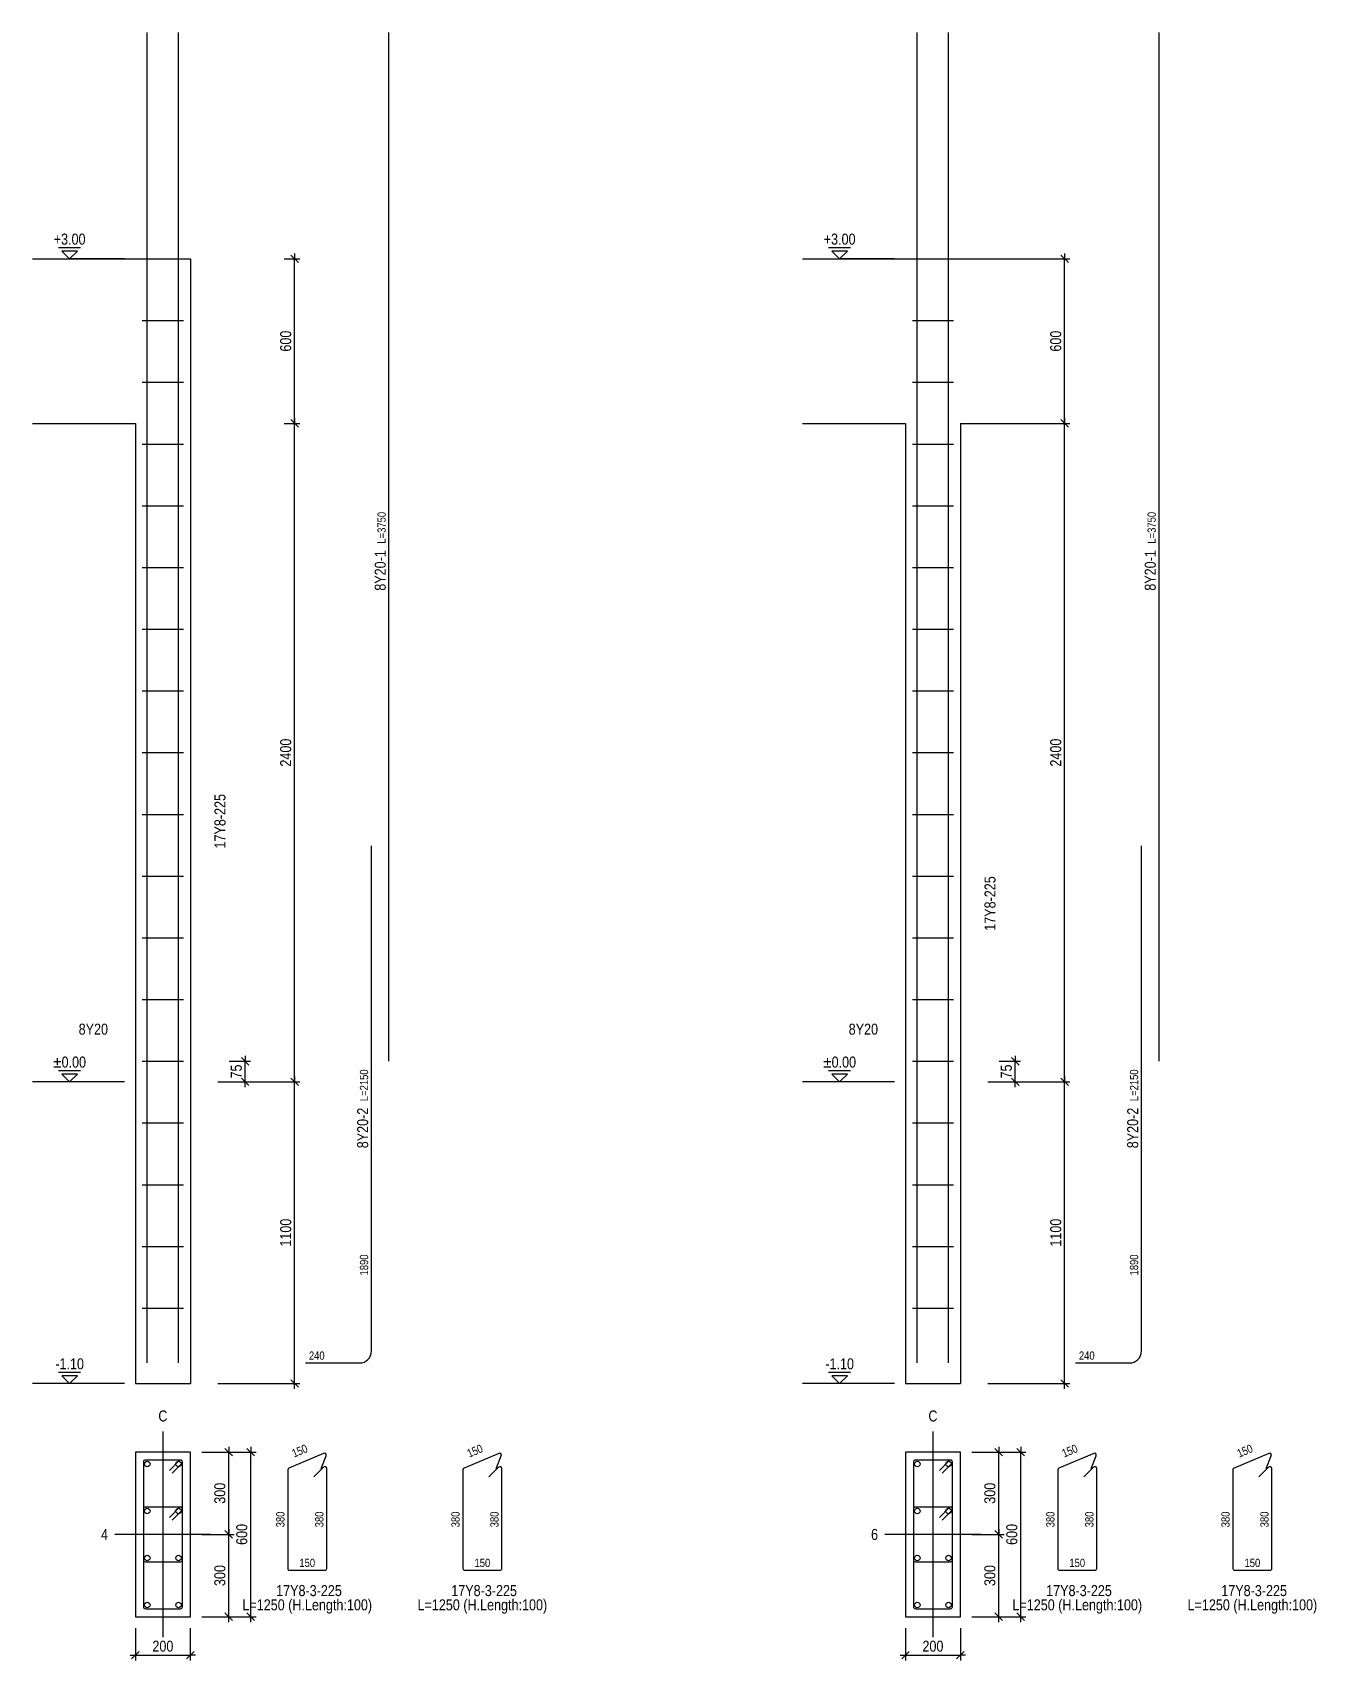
# Model space of a CAD drawing. Extents: x 0 to 206258, y -403073 to 0.
# Drawn here: x 129351 to 141048, y -100733 to -85897 of the extents above; entities that cross this region are included whole.
import ezdxf
from ezdxf.enums import TextEntityAlignment as Align
from ezdxf.lldxf.tags import DXFTag

# ---------------------------------------------------------------- set-up
doc = ezdxf.new("R2010")
doc.units = 0
doc.header["$LTSCALE"] = 1000
for name, color, linetype in [('Axis Line(Dir 1)', 8, 'CENTER2'), ('Axis Line(Dir 2)', 150, 'CENTER2'), ('Column Line(D)', 1, 'Continuous'), ('Dimension Line', 5, 'Continuous'), ('Dimension Text', 5, 'Continuous'), ('Link Line', 3, 'Continuous'), ('Rebar Label', 6, 'Continuous'), ('Rebar Length Text', 8, 'Continuous'), ('Rebar Line', 7, 'Continuous'), ('Top Rebar Label', 6, 'Continuous'), ('Top Rebar Length Text', 8, 'Continuous'), ('Top Rebar Line', 7, 'Continuous')]:
    doc.layers.add(name, color=color, linetype=linetype)
for name, color, linetype, true_color in [('Level Mark Line', 253, 'Continuous', 0x828282), ('Level Mark Text', 253, 'Continuous', 0x828282), ('Link Label', 94, 'Continuous', 0x008100), ('Link Length Text', 94, 'Continuous', 0x008100)]:
    doc.layers.add(name, color=color, linetype=linetype, true_color=true_color)
doc.styles.add('Dimension Text', font='ARIALN.TTF', dxfattribs={"height": 100})
doc.styles.add('Level Mark Text', font='ARIALN.TTF', dxfattribs={"height": 100})
doc.styles.add('Link Label', font='ARIALN.TTF', dxfattribs={"height": 100})
doc.styles.add('Link Length Text', font='ARIALN.TTF', dxfattribs={"height": 100})
doc.styles.add('Rebar Label', font='ARIALN.TTF', dxfattribs={"height": 100})
doc.styles.add('Rebar Length Text', font='ARIALN.TTF', dxfattribs={"height": 75})
doc.styles.add('Top Rebar Label', font='ARIALN.TTF', dxfattribs={"height": 100})
doc.styles.add('Top Rebar Length Text', font='ARIALN.TTF', dxfattribs={"height": 75})
tags = doc.linetypes.add('CENTER2', pattern=[1.125, 0.75, -0.125, 0.125, -0.125]).pattern_tags.tags
tags[10:11] = [DXFTag(74, 4), DXFTag(75, 0), DXFTag(340, '0'), DXFTag(46, 0.0), DXFTag(50, 0.0), DXFTag(44, 0.0), DXFTag(45, 0.0)]
tags[8:9] = [DXFTag(74, 4), DXFTag(75, 0), DXFTag(340, '0'), DXFTag(46, 0.0), DXFTag(50, 0.0), DXFTag(44, 0.0), DXFTag(45, 0.0)]
tags[6:7] = [DXFTag(74, 4), DXFTag(75, 0), DXFTag(340, '0'), DXFTag(46, 0.0), DXFTag(50, 0.0), DXFTag(44, 0.0), DXFTag(45, 0.0)]
tags[4:5] = [DXFTag(74, 4), DXFTag(75, 0), DXFTag(340, '0'), DXFTag(46, 0.0), DXFTag(50, 0.0), DXFTag(44, 0.0), DXFTag(45, 0.0)]
doc.dimstyles.new('COLUMNELV', dxfattribs={"dimtxt": 100, "dimasz": 30, "dimexe": 48.3, "dimexo": 103.5, "dimgap": 30, "dimtad": 1, "dimtoh": 1, "dimdec": 1, "dimlfac": 0.4, "dimdsep": 46, "dimtxsty": 'Dimension Text', "dimblk": 'PCDIM_TICK', "dimcen": 0.09, "dimclrd": 5, "dimclre": 5, "dimclrt": 5, "dimadec": 1, "dimazin": 0, "dimtp": 1, "dimtm": 1, "dimtfac": 1, "dimtdec": 4, "dimtofl": 0, "dimtmove": 0, "dimatfit": 3, "dimfxl": 1, "dimtolj": 1, "dimtzin": 0, "dimarcsym": 0})

# ---------------------------------------------------------------- blocks, each defined once
blk = doc.blocks.new('PCDIM_TICK')
at = {"layer": 'Dimension Line', "color": 0, "transparency": 33554687}
for p, q in [((1.15, 1.15), (-1.15, -1.15)), ((1.61, 0), (0, 0))]:
    blk.add_line(p, q, dxfattribs=at)
blk = doc.blocks.new('*U1991')
at = {"layer": 'Dimension Line', "color": 5, "true_color": 0x0000ff, "transparency": 16777216}
for p, q in [((131642, -95459), (131787, -95459)), ((131738, -98209), (131738, -95459)), ((131642, -98209), (131787, -98209))]:
    blk.add_line(p, q, dxfattribs=at)
at = {"layer": 'Dimension Line', "color": 5, "true_color": 0x0000ff, "transparency": 16777216, "xscale": 30, "yscale": 30}
for p, rotation in [((131738, -95459), 89.99999999999447), ((131738, -98209), 269.9999999999834)]:
    blk.add_blockref('PCDIM_TICK', p, dxfattribs=dict(at, rotation=rotation))
at = {"layer": 'Dimension Line', "color": 5, "true_color": 0x0000ff, "transparency": 16777216, "insert": (131708, -96834), "char_height": 100, "width": 238.4, "attachment_point": 8, "rotation": 90, "style": 'Dimension Text'}
blk.add_mtext('1100', dxfattribs=at)
blk = doc.blocks.new('*U1992')
at = {"layer": 'Dimension Line', "color": 5, "true_color": 0x0000ff, "transparency": 16777216}
for p, q in [((131642, -89459), (131787, -89459)), ((131738, -95459), (131738, -89459)), ((131642, -95459), (131787, -95459))]:
    blk.add_line(p, q, dxfattribs=at)
at = {"layer": 'Dimension Line', "color": 5, "true_color": 0x0000ff, "transparency": 16777216, "xscale": 30, "yscale": 30}
for p, rotation in [((131738, -89459), 89.99999999999447), ((131738, -95459), 269.9999999999834)]:
    blk.add_blockref('PCDIM_TICK', p, dxfattribs=dict(at, rotation=rotation))
at = {"layer": 'Dimension Line', "color": 5, "true_color": 0x0000ff, "transparency": 16777216, "insert": (131708, -92459), "char_height": 100, "width": 247.25, "attachment_point": 8, "rotation": 90, "style": 'Dimension Text'}
blk.add_mtext('2400', dxfattribs=at)
blk = doc.blocks.new('*U1993')
at = {"layer": 'Dimension Line', "color": 5, "true_color": 0x0000ff, "transparency": 16777216}
for p, q in [((131642, -87959), (131787, -87959)), ((131738, -89459), (131738, -87959)), ((131642, -89459), (131787, -89459))]:
    blk.add_line(p, q, dxfattribs=at)
at = {"layer": 'Dimension Line', "color": 5, "true_color": 0x0000ff, "transparency": 16777216, "xscale": 30, "yscale": 30}
for p, rotation in [((131738, -87959), 89.99999999999447), ((131738, -89459), 269.9999999999834)]:
    blk.add_blockref('PCDIM_TICK', p, dxfattribs=dict(at, rotation=rotation))
at = {"layer": 'Dimension Line', "color": 5, "true_color": 0x0000ff, "transparency": 16777216, "insert": (131708, -88709), "char_height": 100, "width": 181.97, "attachment_point": 8, "rotation": 90, "style": 'Dimension Text'}
blk.add_mtext('600', dxfattribs=at)
blk = doc.blocks.new('*U1994')
at = {"layer": 'Dimension Line', "color": 5, "true_color": 0x0000ff, "transparency": 16777216}
for p, q in [((131142, -95272), (131337, -95272)), ((131288, -95459), (131288, -95272)), ((131142, -95459), (131337, -95459))]:
    blk.add_line(p, q, dxfattribs=at)
at = {"layer": 'Dimension Line', "color": 5, "true_color": 0x0000ff, "transparency": 16777216, "xscale": 30, "yscale": 30}
for p, rotation in [((131288, -95272), 89.99999999999447), ((131288, -95459), 269.9999999999834)]:
    blk.add_blockref('PCDIM_TICK', p, dxfattribs=dict(at, rotation=rotation))
at = {"layer": 'Dimension Line', "color": 5, "true_color": 0x0000ff, "transparency": 16777216, "insert": (131258, -95365), "char_height": 100, "width": 117.23, "attachment_point": 8, "rotation": 90, "style": 'Dimension Text'}
blk.add_mtext('75', dxfattribs=at)
blk = doc.blocks.new('*U1995')
at = {"layer": 'Dimension Line', "color": 5, "true_color": 0x0000ff, "transparency": 16777216}
for p, q in [((130288, -100438), (130288, -100733)), ((130788, -100438), (130788, -100733)), ((130288, -100684), (130788, -100684))]:
    blk.add_line(p, q, dxfattribs=at)
at = {"layer": 'Dimension Line', "color": 5, "true_color": 0x0000ff, "transparency": 16777216, "xscale": 30, "yscale": 30, "rotation": 180.0000000000004}
blk.add_blockref('PCDIM_TICK', (130288, -100684), dxfattribs=at)
at = {"layer": 'Dimension Line', "color": 5, "true_color": 0x0000ff, "transparency": 16777216, "xscale": 30, "yscale": 30}
blk.add_blockref('PCDIM_TICK', (130788, -100684), dxfattribs=at)
at = {"layer": 'Dimension Line', "color": 5, "true_color": 0x0000ff, "transparency": 16777216, "insert": (130538, -100654), "char_height": 100, "width": 182.77, "attachment_point": 8, "style": 'Dimension Text'}
blk.add_mtext('200', dxfattribs=at)
blk = doc.blocks.new('*U1996')
at = {"layer": 'Dimension Line', "color": 5, "true_color": 0x0000ff, "transparency": 16777216}
for p, q in [((130892, -99584), (131187, -99584)), ((131138, -100334), (131138, -99584)), ((130892, -100334), (131187, -100334))]:
    blk.add_line(p, q, dxfattribs=at)
at = {"layer": 'Dimension Line', "color": 5, "true_color": 0x0000ff, "transparency": 16777216, "xscale": 30, "yscale": 30}
for p, rotation in [((131138, -99584), 89.99999999999447), ((131138, -100334), 269.9999999999834)]:
    blk.add_blockref('PCDIM_TICK', p, dxfattribs=dict(at, rotation=rotation))
at = {"layer": 'Dimension Line', "color": 5, "true_color": 0x0000ff, "transparency": 16777216, "insert": (131108, -99959), "char_height": 100, "width": 181.5, "attachment_point": 8, "rotation": 90, "style": 'Dimension Text'}
blk.add_mtext('300', dxfattribs=at)
blk = doc.blocks.new('*U1997')
at = {"layer": 'Dimension Line', "color": 5, "true_color": 0x0000ff, "transparency": 16777216}
for p, q in [((130892, -98834), (131187, -98834)), ((131138, -99584), (131138, -98834)), ((130892, -99584), (131187, -99584))]:
    blk.add_line(p, q, dxfattribs=at)
at = {"layer": 'Dimension Line', "color": 5, "true_color": 0x0000ff, "transparency": 16777216, "xscale": 30, "yscale": 30}
for p, rotation in [((131138, -98834), 89.99999999999447), ((131138, -99584), 269.9999999999834)]:
    blk.add_blockref('PCDIM_TICK', p, dxfattribs=dict(at, rotation=rotation))
at = {"layer": 'Dimension Line', "color": 5, "true_color": 0x0000ff, "transparency": 16777216, "insert": (131108, -99209), "char_height": 100, "width": 181.5, "attachment_point": 8, "rotation": 90, "style": 'Dimension Text'}
blk.add_mtext('300', dxfattribs=at)
blk = doc.blocks.new('*U1998')
at = {"layer": 'Dimension Line', "color": 5, "true_color": 0x0000ff, "transparency": 16777216}
for p, q in [((130892, -98834), (131387, -98834)), ((131338, -100334), (131338, -98834)), ((130892, -100334), (131387, -100334))]:
    blk.add_line(p, q, dxfattribs=at)
at = {"layer": 'Dimension Line', "color": 5, "true_color": 0x0000ff, "transparency": 16777216, "xscale": 30, "yscale": 30}
for p, rotation in [((131338, -98834), 89.99999999999447), ((131338, -100334), 269.9999999999834)]:
    blk.add_blockref('PCDIM_TICK', p, dxfattribs=dict(at, rotation=rotation))
at = {"layer": 'Dimension Line', "color": 5, "true_color": 0x0000ff, "transparency": 16777216, "insert": (131308, -99584), "char_height": 100, "width": 181.97, "attachment_point": 8, "rotation": 90, "style": 'Dimension Text'}
blk.add_mtext('600', dxfattribs=at)
blk = doc.blocks.new('*U1999')
at = {"layer": 'Dimension Line', "color": 5, "true_color": 0x0000ff, "transparency": 16777216}
for p, q in [((138658, -95459), (138802, -95459)), ((138754, -98209), (138754, -95459)), ((138658, -98209), (138802, -98209))]:
    blk.add_line(p, q, dxfattribs=at)
at = {"layer": 'Dimension Line', "color": 5, "true_color": 0x0000ff, "transparency": 16777216, "xscale": 30, "yscale": 30}
for p, rotation in [((138754, -95459), 89.99999999999447), ((138754, -98209), 269.9999999999834)]:
    blk.add_blockref('PCDIM_TICK', p, dxfattribs=dict(at, rotation=rotation))
at = {"layer": 'Dimension Line', "color": 5, "true_color": 0x0000ff, "transparency": 16777216, "insert": (138724, -96834), "char_height": 100, "width": 238.4, "attachment_point": 8, "rotation": 90, "style": 'Dimension Text'}
blk.add_mtext('1100', dxfattribs=at)
blk = doc.blocks.new('*U2000')
at = {"layer": 'Dimension Line', "color": 5, "true_color": 0x0000ff, "transparency": 16777216}
for p, q in [((138658, -89459), (138802, -89459)), ((138754, -95459), (138754, -89459)), ((138658, -95459), (138802, -95459))]:
    blk.add_line(p, q, dxfattribs=at)
at = {"layer": 'Dimension Line', "color": 5, "true_color": 0x0000ff, "transparency": 16777216, "xscale": 30, "yscale": 30}
for p, rotation in [((138754, -89459), 89.99999999999447), ((138754, -95459), 269.9999999999834)]:
    blk.add_blockref('PCDIM_TICK', p, dxfattribs=dict(at, rotation=rotation))
at = {"layer": 'Dimension Line', "color": 5, "true_color": 0x0000ff, "transparency": 16777216, "insert": (138724, -92459), "char_height": 100, "width": 247.25, "attachment_point": 8, "rotation": 90, "style": 'Dimension Text'}
blk.add_mtext('2400', dxfattribs=at)
blk = doc.blocks.new('*U2001')
at = {"layer": 'Dimension Line', "color": 5, "true_color": 0x0000ff, "transparency": 16777216}
for p, q in [((138658, -87959), (138802, -87959)), ((138754, -89459), (138754, -87959)), ((138658, -89459), (138802, -89459))]:
    blk.add_line(p, q, dxfattribs=at)
at = {"layer": 'Dimension Line', "color": 5, "true_color": 0x0000ff, "transparency": 16777216, "xscale": 30, "yscale": 30}
for p, rotation in [((138754, -87959), 89.99999999999447), ((138754, -89459), 269.9999999999834)]:
    blk.add_blockref('PCDIM_TICK', p, dxfattribs=dict(at, rotation=rotation))
at = {"layer": 'Dimension Line', "color": 5, "true_color": 0x0000ff, "transparency": 16777216, "insert": (138724, -88709), "char_height": 100, "width": 181.97, "attachment_point": 8, "rotation": 90, "style": 'Dimension Text'}
blk.add_mtext('600', dxfattribs=at)
blk = doc.blocks.new('*U2002')
at = {"layer": 'Dimension Line', "color": 5, "true_color": 0x0000ff, "transparency": 16777216}
for p, q in [((138158, -95272), (138352, -95272)), ((138304, -95459), (138304, -95272)), ((138158, -95459), (138352, -95459))]:
    blk.add_line(p, q, dxfattribs=at)
at = {"layer": 'Dimension Line', "color": 5, "true_color": 0x0000ff, "transparency": 16777216, "xscale": 30, "yscale": 30}
for p, rotation in [((138304, -95272), 89.99999999999447), ((138304, -95459), 269.9999999999834)]:
    blk.add_blockref('PCDIM_TICK', p, dxfattribs=dict(at, rotation=rotation))
at = {"layer": 'Dimension Line', "color": 5, "true_color": 0x0000ff, "transparency": 16777216, "insert": (138274, -95365), "char_height": 100, "width": 117.23, "attachment_point": 8, "rotation": 90, "style": 'Dimension Text'}
blk.add_mtext('75', dxfattribs=at)
blk = doc.blocks.new('*U2003')
at = {"layer": 'Dimension Line', "color": 5, "true_color": 0x0000ff, "transparency": 16777216}
for p, q in [((137304, -100438), (137304, -100733)), ((137804, -100438), (137804, -100733)), ((137304, -100684), (137804, -100684))]:
    blk.add_line(p, q, dxfattribs=at)
at = {"layer": 'Dimension Line', "color": 5, "true_color": 0x0000ff, "transparency": 16777216, "xscale": 30, "yscale": 30, "rotation": 180.0000000000004}
blk.add_blockref('PCDIM_TICK', (137304, -100684), dxfattribs=at)
at = {"layer": 'Dimension Line', "color": 5, "true_color": 0x0000ff, "transparency": 16777216, "xscale": 30, "yscale": 30}
blk.add_blockref('PCDIM_TICK', (137804, -100684), dxfattribs=at)
at = {"layer": 'Dimension Line', "color": 5, "true_color": 0x0000ff, "transparency": 16777216, "insert": (137554, -100654), "char_height": 100, "width": 182.77, "attachment_point": 8, "style": 'Dimension Text'}
blk.add_mtext('200', dxfattribs=at)
blk = doc.blocks.new('*U2004')
at = {"layer": 'Dimension Line', "color": 5, "true_color": 0x0000ff, "transparency": 16777216}
for p, q in [((137908, -99584), (138202, -99584)), ((138154, -100334), (138154, -99584)), ((137908, -100334), (138202, -100334))]:
    blk.add_line(p, q, dxfattribs=at)
at = {"layer": 'Dimension Line', "color": 5, "true_color": 0x0000ff, "transparency": 16777216, "xscale": 30, "yscale": 30}
for p, rotation in [((138154, -99584), 89.99999999999447), ((138154, -100334), 269.9999999999834)]:
    blk.add_blockref('PCDIM_TICK', p, dxfattribs=dict(at, rotation=rotation))
at = {"layer": 'Dimension Line', "color": 5, "true_color": 0x0000ff, "transparency": 16777216, "insert": (138124, -99959), "char_height": 100, "width": 181.5, "attachment_point": 8, "rotation": 90, "style": 'Dimension Text'}
blk.add_mtext('300', dxfattribs=at)
blk = doc.blocks.new('*U2005')
at = {"layer": 'Dimension Line', "color": 5, "true_color": 0x0000ff, "transparency": 16777216}
for p, q in [((137908, -98834), (138202, -98834)), ((138154, -99584), (138154, -98834)), ((137908, -99584), (138202, -99584))]:
    blk.add_line(p, q, dxfattribs=at)
at = {"layer": 'Dimension Line', "color": 5, "true_color": 0x0000ff, "transparency": 16777216, "xscale": 30, "yscale": 30}
for p, rotation in [((138154, -98834), 89.99999999999447), ((138154, -99584), 269.9999999999834)]:
    blk.add_blockref('PCDIM_TICK', p, dxfattribs=dict(at, rotation=rotation))
at = {"layer": 'Dimension Line', "color": 5, "true_color": 0x0000ff, "transparency": 16777216, "insert": (138124, -99209), "char_height": 100, "width": 181.5, "attachment_point": 8, "rotation": 90, "style": 'Dimension Text'}
blk.add_mtext('300', dxfattribs=at)
blk = doc.blocks.new('*U2006')
at = {"layer": 'Dimension Line', "color": 5, "true_color": 0x0000ff, "transparency": 16777216}
for p, q in [((137908, -98834), (138402, -98834)), ((138354, -100334), (138354, -98834)), ((137908, -100334), (138402, -100334))]:
    blk.add_line(p, q, dxfattribs=at)
at = {"layer": 'Dimension Line', "color": 5, "true_color": 0x0000ff, "transparency": 16777216, "xscale": 30, "yscale": 30}
for p, rotation in [((138354, -98834), 89.99999999999447), ((138354, -100334), 269.9999999999834)]:
    blk.add_blockref('PCDIM_TICK', p, dxfattribs=dict(at, rotation=rotation))
at = {"layer": 'Dimension Line', "color": 5, "true_color": 0x0000ff, "transparency": 16777216, "insert": (138324, -99584), "char_height": 100, "width": 181.97, "attachment_point": 8, "rotation": 90, "style": 'Dimension Text'}
blk.add_mtext('600', dxfattribs=at)

msp = doc.modelspace()

# ---------------------------------------------------------------- linework, layer by layer
at = {"layer": 'Axis Line(Dir 1)', "transparency": 33554687}
for points in [[(130975.716, -99584.207), (130100.716, -99584.207)], [(137991.601, -99584.207), (137116.601, -99584.207)]]:
    msp.add_lwpolyline(points, dxfattribs=at)
at = {"layer": 'Axis Line(Dir 2)', "transparency": 33554687}
for points in [[(130538.216, -98646.707), (130538.216, -100521.707)], [(137554.101, -98646.707), (137554.101, -100521.707)]]:
    msp.add_lwpolyline(points, dxfattribs=at)
at = {"layer": 'Column Line(D)', "transparency": 33554687}
for points in [[(129350.716, -87959.207), (130288.216, -87959.207)], [(130288.216, -87959.207), (130788.216, -87959.207)], [(130788.216, -87959.207), (130788.216, -98209.207)], [(136366.601, -87959.207), (137304.101, -87959.207)], [(137304.101, -87959.207), (137804.101, -87959.207)], [(137804.101, -87959.207), (138741.601, -87959.207)], [(129350.716, -89459.207), (130288.216, -89459.207)], [(130288.216, -89459.207), (130288.216, -98209.207)], [(136366.601, -89459.207), (137304.101, -89459.207)], [(137304.101, -89459.207), (137304.101, -98209.207)], [(137804.101, -89459.207), (138741.601, -89459.207)], [(137804.101, -89459.207), (137804.101, -98209.207)], [(130288.216, -98209.207), (130788.216, -98209.207)], [(137304.101, -98209.207), (137804.101, -98209.207)]]:
    msp.add_lwpolyline(points, dxfattribs=at)
for points in [[(130288.216, -100334.207), (130788.216, -100334.207), (130788.216, -98834.207), (130288.216, -98834.207)], [(137304.101, -100334.207), (137804.101, -100334.207), (137804.101, -98834.207), (137304.101, -98834.207)]]:
    msp.add_lwpolyline(points, close=True, dxfattribs=at)
at = {"layer": 'Dimension Line', "transparency": 33554687}
for points in [[(130038.216, -95459.207), (129350.716, -95459.207)], [(131038.216, -95459.207), (131725.716, -95459.207)], [(137054.101, -95459.207), (136366.601, -95459.207)], [(138054.101, -95459.207), (138741.601, -95459.207)], [(130038.216, -98209.207), (129350.716, -98209.207)], [(131038.216, -98209.207), (131725.716, -98209.207)], [(137054.101, -98209.207), (136366.601, -98209.207)], [(138054.101, -98209.207), (138741.601, -98209.207)]]:
    msp.add_lwpolyline(points, dxfattribs=at)
at = {"layer": 'Level Mark Line', "transparency": 33554687}
for points in [[(129788.216, -87859.207), (129588.216, -87859.207)], [(129688.216, -87959.207), (129758.927, -87888.496), (129617.506, -87888.496), (129688.216, -87959.207)], [(130188.216, -87959.207), (129688.216, -87959.207)], [(136804.101, -87859.207), (136604.101, -87859.207)], [(136704.101, -87959.207), (136774.812, -87888.496), (136633.39, -87888.496), (136704.101, -87959.207)], [(137204.101, -87959.207), (136704.101, -87959.207)], [(129788.216, -95359.207), (129588.216, -95359.207)], [(129688.216, -95459.207), (129758.927, -95388.496), (129617.506, -95388.496), (129688.216, -95459.207)], [(136804.101, -95359.207), (136604.101, -95359.207)], [(136704.101, -95459.207), (136774.812, -95388.496), (136633.39, -95388.496), (136704.101, -95459.207)], [(130188.216, -95459.207), (129688.216, -95459.207)], [(137204.101, -95459.207), (136704.101, -95459.207)], [(129788.216, -98109.207), (129588.216, -98109.207)], [(129688.216, -98209.207), (129758.927, -98138.496), (129617.506, -98138.496), (129688.216, -98209.207)], [(130188.216, -98209.207), (129688.216, -98209.207)], [(136804.101, -98109.207), (136604.101, -98109.207)], [(136704.101, -98209.207), (136774.812, -98138.496), (136633.39, -98138.496), (136704.101, -98209.207)], [(137204.101, -98209.207), (136704.101, -98209.207)]]:
    msp.add_lwpolyline(points, dxfattribs=at)
at = {"layer": 'Link Line', "transparency": 33554687}
for p, q in [((130350.716, -88521.707), (130725.716, -88521.707)), ((137366.601, -88521.707), (137741.601, -88521.707)), ((130350.716, -89084.207), (130725.716, -89084.207)), ((137366.601, -89084.207), (137741.601, -89084.207)), ((130350.716, -89646.707), (130725.716, -89646.707)), ((137366.601, -89646.707), (137741.601, -89646.707)), ((130350.716, -90209.207), (130725.716, -90209.207)), ((137366.601, -90209.207), (137741.601, -90209.207)), ((130350.716, -90771.707), (130725.716, -90771.707)), ((137366.601, -90771.707), (137741.601, -90771.707)), ((130350.716, -91334.207), (130725.716, -91334.207)), ((137366.601, -91334.207), (137741.601, -91334.207)), ((130350.716, -91896.707), (130725.716, -91896.707)), ((137366.601, -91896.707), (137741.601, -91896.707)), ((130350.716, -92459.207), (130725.716, -92459.207)), ((137366.601, -92459.207), (137741.601, -92459.207)), ((130350.716, -93021.707), (130725.716, -93021.707)), ((137366.601, -93021.707), (137741.601, -93021.707)), ((130350.716, -93584.207), (130725.716, -93584.207)), ((137366.601, -93584.207), (137741.601, -93584.207)), ((130350.716, -94146.707), (130725.716, -94146.707)), ((137366.601, -94146.707), (137741.601, -94146.707)), ((130350.716, -94709.207), (130725.716, -94709.207)), ((137366.601, -94709.207), (137741.601, -94709.207)), ((130350.716, -95271.707), (130725.716, -95271.707)), ((137366.601, -95271.707), (137741.601, -95271.707)), ((130350.716, -95834.207), (130725.716, -95834.207)), ((137366.601, -95834.207), (137741.601, -95834.207)), ((130350.716, -96396.707), (130725.716, -96396.707)), ((137366.601, -96396.707), (137741.601, -96396.707)), ((130350.716, -96959.207), (130725.716, -96959.207)), ((137366.601, -96959.207), (137741.601, -96959.207)), ((130350.716, -97521.707), (130725.716, -97521.707)), ((137366.601, -97521.707), (137741.601, -97521.707))]:
    msp.add_line(p, q, dxfattribs=at)
for points in [[(130622.202, -99024.969), (130710.591, -98936.581, 0.668178638), (130698.216, -98906.707), (130378.216, -98906.707, 0.414213562), (130360.716, -98924.207), (130360.716, -99815.873, 0.414213562), (130378.216, -99833.373), (130698.216, -99833.373, 0.414213562), (130715.716, -99815.873), (130715.716, -98924.207, 0.668178638), (130685.842, -98911.832), (130597.453, -99000.221)], [(131978.733, -98984.558), (132025.749, -98868.737, 0.668178638), (132002.723, -98846.035), (131686.405, -98979.69, 0.301414294), (131675.716, -98995.81), (131675.716, -99893.373, 0.414213562), (131693.216, -99910.873), (132013.216, -99910.873, 0.414213562), (132030.716, -99893.373), (132030.716, -98984.207, 0.668178638), (132000.842, -98971.832), (131912.453, -99060.221)], [(133574.323, -98984.558), (133621.339, -98868.737, 0.668178638), (133598.313, -98846.035), (133281.995, -98979.691, 0.301414294), (133271.306, -98995.811), (133271.306, -99893.374, 0.414213562), (133288.806, -99910.874), (133608.806, -99910.874, 0.414213562), (133626.306, -99893.374), (133626.306, -98984.207, 0.668178638), (133596.432, -98971.833), (133508.043, -99060.221)], [(137638.087, -99024.969), (137726.475, -98936.581, 0.668178638), (137714.101, -98906.707), (137394.101, -98906.707, 0.414213562), (137376.601, -98924.207), (137376.601, -99815.873, 0.414213562), (137394.101, -99833.373), (137714.101, -99833.373, 0.414213562), (137731.601, -99815.873), (137731.601, -98924.207, 0.668178638), (137701.727, -98911.832), (137613.338, -99000.221)], [(138994.618, -98984.558), (139041.634, -98868.737, 0.668178638), (139018.608, -98846.035), (138702.29, -98979.69, 0.301414294), (138691.601, -98995.81), (138691.601, -99893.373, 0.414213562), (138709.101, -99910.873), (139029.101, -99910.873, 0.414213562), (139046.601, -99893.373), (139046.601, -98984.207, 0.668178638), (139016.727, -98971.832), (138928.338, -99060.221)], [(140590.208, -98984.558), (140637.224, -98868.737, 0.668178638), (140614.198, -98846.035), (140297.88, -98979.691, 0.301414294), (140287.191, -98995.811), (140287.191, -99893.374, 0.414213562), (140304.691, -99910.874), (140624.691, -99910.874, 0.414213562), (140642.191, -99893.374), (140642.191, -98984.207, 0.668178638), (140612.316, -98971.833), (140523.928, -99060.221)], [(130622.202, -99453.303), (130710.591, -99364.914, 0.668178638), (130698.216, -99335.04), (130378.216, -99335.04, 0.414213562), (130360.716, -99352.54), (130360.716, -100244.207, 0.414213562), (130378.216, -100261.707), (130698.216, -100261.707, 0.414213562), (130715.716, -100244.207), (130715.716, -99352.54, 0.668178638), (130685.842, -99340.166), (130597.453, -99428.554)], [(137638.087, -99453.303), (137726.475, -99364.914, 0.668178638), (137714.101, -99335.04), (137394.101, -99335.04, 0.414213562), (137376.601, -99352.54), (137376.601, -100244.207, 0.414213562), (137394.101, -100261.707), (137714.101, -100261.707, 0.414213562), (137731.601, -100244.207), (137731.601, -99352.54, 0.668178638), (137701.727, -99340.166), (137613.338, -99428.554)]]:
    msp.add_lwpolyline(points, format="xyb", dxfattribs=at)
at = {"layer": 'Rebar Line', "transparency": 33554687}
for centre in [(130395.716, -98941.707), (130680.716, -98941.707), (137411.601, -98941.707), (137696.601, -98941.707), (130395.716, -99370.04), (130680.716, -99370.04), (137411.601, -99370.04), (137696.601, -99370.04), (130395.716, -99798.373), (130680.716, -99798.373), (137411.601, -99798.373), (137696.601, -99798.373), (130395.716, -100226.707), (130680.716, -100226.707), (137411.601, -100226.707), (137696.601, -100226.707)]:
    msp.add_circle(centre, 25, dxfattribs=at)
at = {"layer": 'Top Rebar Line', "transparency": 33554687}
for points in [[(130395.716, -95271.707), (130395.716, -85896.707)], [(130680.716, -95271.707), (130680.716, -85896.707)], [(132598.216, -95271.707), (132598.216, -85896.707)], [(137411.601, -95271.707), (137411.601, -85896.707)], [(137696.601, -95271.707), (137696.601, -85896.707)], [(139614.101, -95271.707), (139614.101, -85896.707)], [(130395.716, -98021.707), (130395.716, -93309.207)], [(130680.716, -98021.707), (130680.716, -93309.207)], [(137411.601, -98021.707), (137411.601, -93309.207)], [(137696.601, -98021.707), (137696.601, -93309.207)]]:
    msp.add_lwpolyline(points, dxfattribs=at)
for points in [[(131838.216, -98021.707), (132328.26, -98021.707, 0.414213562), (132438.216, -97911.751), (132438.216, -93309.207)], [(138854.101, -98021.707), (139344.145, -98021.707, 0.414213562), (139454.101, -97911.751), (139454.101, -93309.207)]]:
    msp.add_lwpolyline(points, format="xyb", dxfattribs=at)

# ---------------------------------------------------------------- texts
at = {"layer": 'Dimension Text', "transparency": 33554687, "style": 'Dimension Text'}
for p in [(130538.216, -98584.207), (137554.101, -98584.207)]:
    msp.add_text('C', height=100, dxfattribs=at).set_placement(p, align=Align.BOTTOM_CENTER)
for s, p in [('4', (130038.216, -99584.207)), ('6', (137054.101, -99584.207))]:
    msp.add_text(s, height=100, dxfattribs=at).set_placement(p, align=Align.MIDDLE_RIGHT)
at = {"layer": 'Level Mark Text', "transparency": 33554687, "style": 'Level Mark Text'}
for s, p in [('+3.00', (129688.216, -87859.207)), ('+3.00', (136704.101, -87859.207)), ('±0.00', (129688.216, -95359.207)), ('±0.00', (136704.101, -95359.207)), ('-1.10', (129688.216, -98109.207)), ('-1.10', (136704.101, -98109.207))]:
    msp.add_text(s, height=100, dxfattribs=at).set_placement(p, align=Align.BOTTOM_CENTER)
at = {"layer": 'Link Label', "transparency": 33554687, "style": 'Link Label'}
for p in [(131853.216, -100145.873), (133448.806, -100145.874), (138869.101, -100145.873), (140464.691, -100145.874)]:
    msp.add_text(' 17Y8-3-225', height=100, dxfattribs=at).set_placement(p, align=Align.CENTER)
at = {"layer": 'Link Length Text', "transparency": 33554687, "style": 'Link Length Text'}
for p in [(131853.216, -100275.873), (133448.806, -100275.874), (138869.101, -100275.873), (140464.691, -100275.874)]:
    msp.add_text('L=1250 (H.Length:100)', height=100, dxfattribs=at).set_placement(p, align=Align.CENTER)
at = {"layer": 'Rebar Label', "transparency": 33554687, "style": 'Rebar Label'}
for p in [(131138.216, -93084.207), (138154.101, -93834.207)]:
    msp.add_text('17Y8-225', height=100, rotation=90, dxfattribs=at).set_placement(p, align=Align.BOTTOM_CENTER)
at = {"layer": 'Rebar Length Text', "transparency": 33554687, "style": 'Rebar Length Text'}
for s, rotation, p in [('150', 22.9057699, (131799.437, -98856.93)), ('150', 22.9057699, (133395.027, -98856.93)), ('150', 22.9057699, (138815.322, -98856.93)), ('150', 22.9057699, (140410.912, -98856.93)), ('380', 90, (131645.716, -99447.54)), ('380', 90, (132000.716, -99447.54)), ('380', 90, (133241.306, -99447.54)), ('380', 90, (133596.306, -99447.54)), ('380', 90, (138661.601, -99447.54)), ('380', 90, (139016.601, -99447.54)), ('380', 90, (140257.191, -99447.54)), ('380', 90, (140612.191, -99447.54))]:
    msp.add_text(s, height=75, rotation=rotation, dxfattribs=at).set_placement(p, align=Align.CENTER)
for p in [(131853.216, -99880.873), (133448.806, -99880.874), (138869.101, -99880.873), (140464.691, -99880.874)]:
    msp.add_text('150', height=75, dxfattribs=at).set_placement(p, align=Align.CENTER)
at = {"layer": 'Top Rebar Label', "transparency": 33554687, "style": 'Top Rebar Label'}
for s, p in [(' 8Y20-1', (132568.216, -90614.207)), (' 8Y20-1', (139584.101, -90614.207)), (' 8Y20-2', (132408.216, -95695.457)), (' 8Y20-2', (139424.101, -95695.457))]:
    msp.add_text(s, height=100, rotation=90, dxfattribs=at).set_placement(p, align=Align.RIGHT)
for p in [(130038.216, -95059.207), (137054.101, -95059.207)]:
    msp.add_text(' 8Y20', height=100, dxfattribs=at).set_placement(p, align=Align.BOTTOM_RIGHT)
at = {"layer": 'Top Rebar Length Text', "transparency": 33554687, "style": 'Top Rebar Length Text'}
for s, p in [('L=3750', (132568.216, -90554.207)), ('L=3750', (139584.101, -90554.207)), ('L=2150', (132408.216, -95635.457)), ('L=2150', (139424.101, -95635.457)), ('1890', (132408.216, -97223.76)), ('1890', (139424.101, -97223.76))]:
    msp.add_text(s, height=75, rotation=90, dxfattribs=at).set_placement(p)
for p in [(131868.216, -97991.707), (138884.101, -97991.707)]:
    msp.add_text('240', height=75, dxfattribs=at).set_placement(p)

# ---------------------------------------------------------------- dimensions: what is measured, and where the dimension line sits
at = {"layer": 'Dimension Line', "transparency": 33554687}
for p1, p2, distance, picture, middle in [((131538.216, -89459.207), (131538.216, -87959.207), -200, '*U1993', (131738.216, -88709.207)), ((138554.101, -89459.207), (138554.101, -87959.207), -200, '*U2001', (138754.101, -88709.207)), ((131538.216, -95459.207), (131538.216, -89459.207), -200, '*U1992', (131738.216, -92459.207)), ((138554.101, -95459.207), (138554.101, -89459.207), -200, '*U2000', (138754.101, -92459.207)), ((131038.216, -95459.207), (131038.216, -95271.707), -250, '*U1994', (131288.216, -95365.457)), ((138054.101, -95459.207), (138054.101, -95271.707), -250, '*U2002', (138304.101, -95365.457)), ((131538.216, -98209.207), (131538.216, -95459.207), -200, '*U1991', (131738.216, -96834.207)), ((138554.101, -98209.207), (138554.101, -95459.207), -200, '*U1999', (138754.101, -96834.207)), ((130788.216, -99584.207), (130788.216, -98834.207), -350, '*U1997', (131138.216, -99209.207)), ((130788.216, -100334.207), (130788.216, -98834.207), -550, '*U1998', (131338.216, -99584.207)), ((137804.101, -99584.207), (137804.101, -98834.207), -350, '*U2005', (138154.101, -99209.207)), ((137804.101, -100334.207), (137804.101, -98834.207), -550, '*U2006', (138354.101, -99584.207)), ((130788.216, -100334.207), (130788.216, -99584.207), -350, '*U1996', (131138.216, -99959.207)), ((137804.101, -100334.207), (137804.101, -99584.207), -350, '*U2004', (138154.101, -99959.207)), ((130288.216, -100334.207), (130788.216, -100334.207), -350, '*U1995', (130538.216, -100684.207)), ((137304.101, -100334.207), (137804.101, -100334.207), -350, '*U2003', (137554.101, -100684.207))]:
    dim = msp.add_aligned_dim(p1=p1, p2=p2, distance=distance, dimstyle='COLUMNELV', override={"dimscale": 1, "dimtxt": 100, "dimasz": 30, "dimexe": 48.3, "dimexo": 103.5, "dimgap": 30, "dimtad": 1, "dimtih": 0, "dimdec": 1, "dimlfac": 0.4, "dimzin": 8, "dimlunit": 2, "dimpost": '', "dimtxsty": 'Dimension Text', "dimblk": 'PCDIM_TICK', "dimse1": 0, "dimse2": 0, "dimsd2": 0, "dimclrd": 5, "dimclre": 5, "dimclrt": 5, "dimaunit": 0, "dimadec": 1, "dimazin": 0, "dimtol": 0, "dimtp": 1, "dimtm": 1, "dimtmove": 0}, dxfattribs=at)
    dim.commit()
    dim.dimension.update_dxf_attribs({"geometry": picture, "text_midpoint": middle})

doc.saveas('drawing.dxf')
